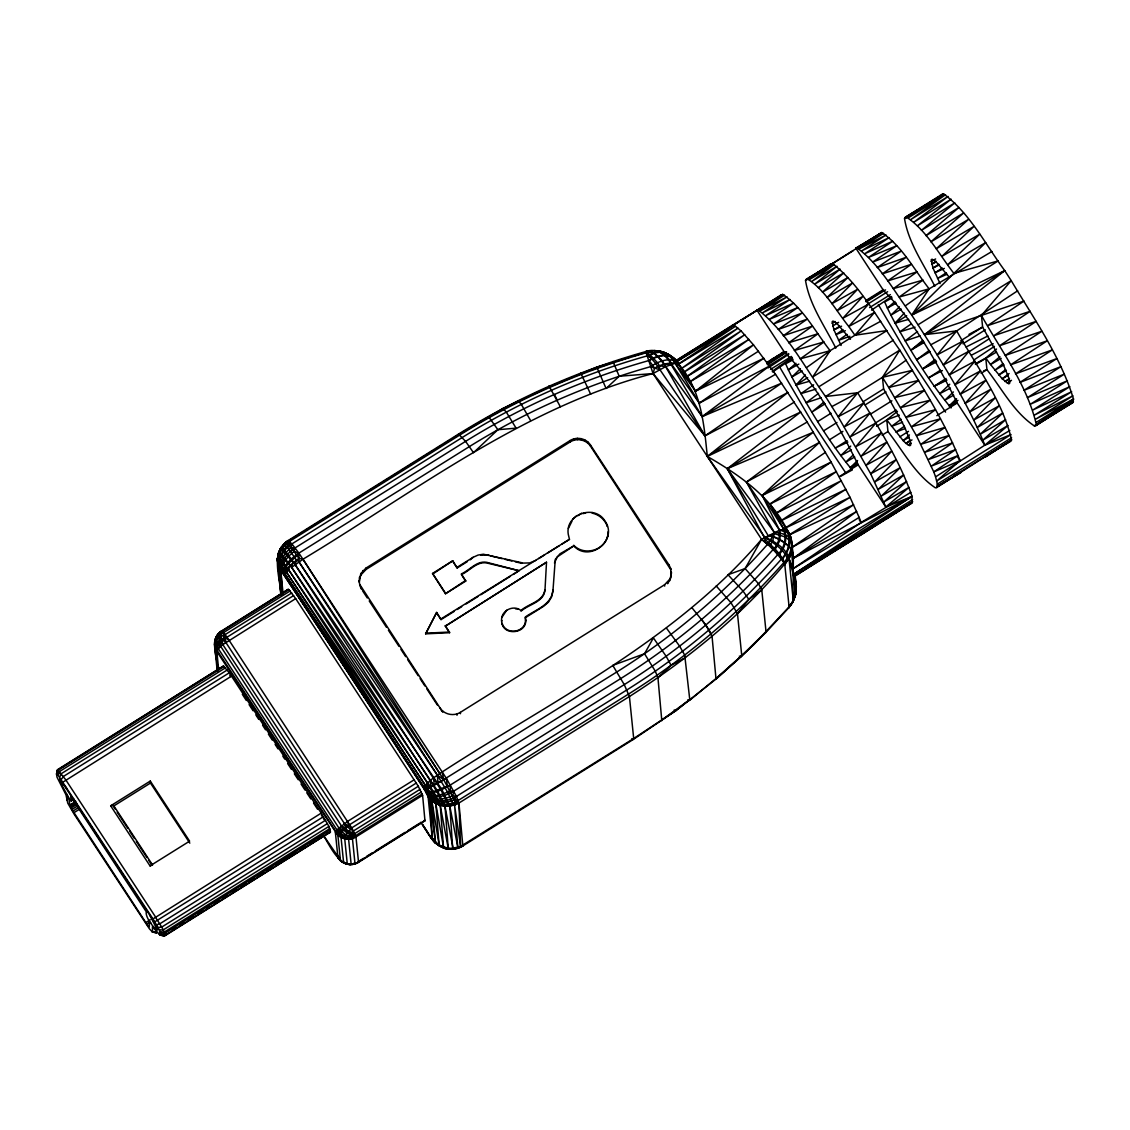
<?xml version="1.0" encoding="UTF-8"?>
<svg xmlns="http://www.w3.org/2000/svg" width="1130" height="1130" viewBox="0 0 1130 1130"><rect width="100%" height="100%" fill="white"/><g stroke="black" fill="none" stroke-linecap="round" stroke-linejoin="round"><path stroke-width="1.5" d="M678.89 364.552C674.568 357.179 666.587 352.376 658.267 350.851C666.192 352.066 674.483 357.207 678.89 364.552C701.292 389.977 704.018 424.315 707.324 456.435C739.048 474.798 770.688 496.466 787.426 530.337C793.034 538.6 793.218 549.802 789.023 558.714C744.501 613.42 688.707 658.564 629.424 696.518L458.935 803.034L454.571 805.139L453.427 804.673L447.593 792.13L437.352 775.152L298.956 561.864L298.899 553.107L291.907 543.897L288.065 540.592C269.66 552.415 280.621 578.263 280.847 595.213M432.875 838.63C438.186 849.379 453.074 852.317 462.834 845.946L633.323 739.43L675.74 710.742L715.813 679.215L741.209 656.629L765.462 632.871L788.853 607.643L792.963 601.654L793.345 558.248L790.647 537.018L789.249 533.36L769.982 504.008L831.129 462.099L807.145 422.041L775.519 374.284L753.498 344.876L741.125 330.963L735.446 326.288L732.085 325.497L674.963 361.275M691.871 607.643L705.855 625.074L712.041 636.232L716.01 679.045L753.625 644.764L789.093 606.909L792.935 601.683L795.746 593.688L794.235 576.455L911.91 503.034L912.037 496.409L885.821 507.031L858.193 464.826C838.107 424.936 816.086 384.087 784.474 352.235L756.846 310.03L758.216 309.931C787.045 332.517 804.447 367.038 825.522 396.503L857.684 392.774C877.558 426.25 899.325 459.387 912.037 496.409L793.26 568.588L791.48 551.694C793.331 542.88 791.085 529.857 779.573 530.182L761.592 539.321C674.949 640.993 552.288 700.445 442.268 771.889C435.657 776.677 427.211 780.943 423.905 788.726L428.086 796.509L432.282 838.728L428.524 834.081C431.773 839.788 437.847 846.624 443.511 847.203L440.248 805.535L433.948 792.314L285.593 570.848L277.641 561.215L281.073 594.352M792.766 600.764L794.884 596.937L791.622 604.155L788.5 607.997L793.288 600.708L795.746 593.688L795.11 574.647L796.283 587.755L795.351 595.651L792.935 601.683L795.746 593.688L793.302 574.464L912.037 496.409L793.345 558.248L792.031 544.293M281.695 593.589L277.613 561.215L278.63 552.655L281.215 547.33L284.774 550.409L292.006 560.028L437.352 775.152L443.68 779.615L456.181 803.614L454.571 805.139L445.008 806.424L435.813 803.642L428.086 796.509M795.351 595.651L796.269 587.487L794.913 579.026L796.297 586.301L795.746 593.688L796.297 586.301L794.969 576.357M278.376 553.403L280.339 549.067L285.636 542.315L294.082 551.44L298.899 553.107L446.421 778.443L456.449 796.41L458.935 803.034L462.834 845.946C454.246 850.989 442.056 849.802 435.389 842.175L429.838 798.811L426.829 792.526L284.661 576.032C280.198 566.427 292.105 558.008 298.899 553.107L469.388 446.59C525.733 411.49 587.077 384.497 650.993 366.558C658.112 361.416 670.076 356.529 677.859 362.786L695.543 391.164L763.88 358.238L699.343 403.113L668.409 359.891L664.256 355.23L659.736 352.179L654.482 350.611L658.267 350.851M655.174 350.597L645.767 351.571L653.055 373.55L704.936 435.898L781.678 383.127L702.14 416.603L671.036 364.411L671.065 362.97C666.7 353.662 655.781 347.842 645.767 351.571C579.888 370.061 516.65 397.887 458.554 434.075L288.065 540.592L281.215 547.33M897.474 411.32L886.768 419.922L887.954 431.533C902.898 450.644 914.919 474.12 935.4 487.835L936.671 487.567L937.363 484.106L935.584 476.86L984.823 445.178C966.136 398.947 938.705 356.826 911.726 315.101L929.157 288.856C914.212 269.745 902.178 246.255 881.711 232.554L805.52 280.452C809.461 304.973 824.9 326.217 835.819 348.139M934.821 286.286C923.916 264.349 908.464 243.12 904.523 218.599L943.635 193.908C969.95 213.401 985.544 244.574 1004.74 270.621L924.524 334.649L956.7 330.921C976.348 366.148 1002.324 400.232 1011.59 439.937L936.671 487.567M806.184 279.209L832.471 263.53C861.3 286.13 878.702 320.638 899.777 350.102C921.868 385.754 944.595 421.518 960.076 460.645L936.784 480.942L1011.039 434.556L984.823 445.178L957.195 402.972C937.109 363.069 915.088 322.234 883.476 290.382L855.848 248.176L857.232 248.077C880.567 265.112 894.593 292.289 911.726 315.101L1004.74 270.621L1011.223 280.621L981.447 315.454C1001.109 350.696 1027.071 384.779 1036.337 424.47L1034.402 425.968C1013.921 412.266 1001.9 388.791 986.956 369.68L985.77 358.055L996.519 349.043M426.829 792.526L425.798 791.749L433.539 791.593L450.347 785.011C443.257 788.867 435.248 793.966 426.829 792.526L426.547 793.076C433.581 798.359 443.257 794.164 450.234 790.816L450.347 785.011L620.836 678.494C677.336 643.083 728.779 599.606 772.962 549.66C778.81 544.858 779.46 537.188 779.601 530.267L762.171 495.477L819.561 442.296L746.436 482.03L774.262 532.371L772.736 541.058L770.406 544.392L767.454 544.434L761.592 539.321L653.055 373.55L654.609 368.098C661.672 364.171 669.808 362.123 677.859 363.352L678.48 363.676C672.901 351.741 657.943 354.354 649.114 360.498C584.535 378.621 522.54 405.896 465.588 441.364L295.099 547.895C286.752 552.994 277.387 565.099 283.828 574.789C282.91 564.859 294.196 560.07 298.899 553.107M1073.5 399.06L1072.78 402.534L1035.673 425.713L1073.458 401.291L1036.337 424.47L1073.5 399.06C1060.448 356.233 1033.908 318.801 1011.223 280.621L924.524 334.649L1024.006 301.046L987.705 325.61L1030.193 311.273L993.807 335.709L1036.153 321.372L999.683 345.681L1041.846 331.245L1005.29 355.427L1047.213 340.808L1010.559 364.863L1052.199 349.961L1015.46 373.875L1056.748 358.606L1019.924 382.406L1060.816 366.685L1023.921 390.359L1064.389 374.101L1027.424 397.647L1067.398 380.782L1030.391 404.229L1069.842 386.672L1032.778 410.035L1071.678 391.714L1034.586 415.007L1072.907 395.853L1035.786 419.089L1073.5 399.06L1036.38 422.253M284.661 576.032L285.269 571.385L290.269 565.297L298.885 558.333L303.01 559.195C415.741 491.282 523.43 407.28 653.055 373.55L665.725 366.586L675.175 363.309L695.543 391.164L758.513 351.19M521.043 611.161C528.501 604.31 544.321 602.05 544.9 589.789C543.389 601.598 528.487 603.674 520.986 610.497C513.274 604.169 500.209 611.062 501.678 621.119L501.607 620.469C501.452 637.292 529.433 634.015 525.337 617.715L543.714 606.231L548.431 602.149L551.61 596.838L552.951 590.849L555.268 559.435L560 553.799L573.772 545.903C589.337 562.909 618.534 540.168 605.016 521.057C594.677 503.796 564.901 514.192 568.263 534.292L569.478 539.349L562.161 543.926M459.402 846.977L460.602 846.427L454.571 805.139L457.82 848.079L452.452 848.376M217.059 662.222L217.059 669.341L214.516 644.312C214.361 639.001 217.087 633.775 221.593 630.95L288.221 589.309L288.941 589.719L295.693 598.618L418.312 786.282L422.606 795.294L424.965 820.79L358.323 862.416C341.048 872.007 330.257 846.172 323.477 835.522M453.003 848.799L457.848 847.472L449.853 806.283L448.666 805.662L440.968 789.927L295.114 564.647L280.664 548.234L279.025 551.666L288.842 563.206L441.872 789.531L449.853 806.283L452.735 849.237M446.901 847.684L448.963 849.195L460.602 846.427L458.935 803.034L449.712 805.535L443.836 805.648L438.906 795.04L430.233 780.675L291.653 567.401L278.63 552.655L277.811 556.356L286.328 566.37L437.748 791.184L445.008 806.424L448.229 848.319C447 850.085 441.83 847.67 440.545 845.508M544.971 590.453L546.51 562.232L445.319 626.161L546.51 562.232M794.997 595.213L795.209 591.513M443.836 805.648L440.248 805.535L434.81 802.667L425.473 785.491L286.596 572.331L277.726 562.26L278.503 565.989L285.198 574.294L432.126 795.463L435.813 803.642L439.146 845.48L434.895 842.486L431.081 837.641L434.273 841.808M841.087 345.469L833.94 329.875L832.203 321.612L833.05 321.061L836.793 323.321L850.466 339.268M940.089 283.616L932.956 268.008L931.219 259.759L932.052 259.194L935.81 261.468L949.483 277.415M648.451 355.357L647.547 355.781C582.388 374.072 519.842 401.588 462.396 437.381L291.907 543.897L291.145 547.598C283.8 553.206 278.107 563.588 282.302 572.698C274.618 563.121 278.644 546.878 289.506 541.411L459.995 434.895C517.837 398.862 580.806 371.163 646.417 352.73L655.697 363.479L704.936 435.898L787.963 392.421L707.324 456.435L764.883 537.329L774.403 533.699L785.76 537.061L791.579 542.485C791.848 549.872 788.909 557.147 783.881 562.528C738.808 613.477 686.348 657.83 628.704 693.947L458.215 800.464C448.737 806.636 433.948 805.408 427.663 795.28C435.121 803.232 447.946 801.792 456.449 796.41L626.938 689.893C684.342 653.917 736.591 609.762 781.466 559.025C789.135 551.341 791.593 538.826 786.395 529.137L779.573 530.182L746.436 482.03L813.431 432.183L727.282 468.682L765.73 540.041C773.033 547.301 782.299 554.533 784.827 564.915L789.093 606.909L792.271 602.106M217.567 671.404C218.923 659.539 207.92 639.806 221.409 631.402L288.221 589.309M217.059 669.341L217.398 665.57M359.467 577.119L359.269 582.162L360.781 573.602L365.908 568.136L570.113 440.545C576.681 436.406 586.089 438.299 590.354 444.839L669.045 565.028L670.669 568.404L671.121 577.119L671.333 572.077L671.46 573.404M607.658 536.736L608.208 531.552M215.759 637.8L216.183 644.354L218.344 648.733L336.91 829.844C339.692 837.132 349.085 842.02 355.964 836.935L422.606 795.294M421.363 791.989L354.721 833.615L349.551 838.856L344.735 838.912L337.898 835.466L216.833 651.473C211.395 644.495 221.494 639.057 227.003 637.207L293.63 595.581M218.697 669.822L216.833 651.473L218.344 648.733L215.887 639.891L216.211 637.066L221.593 630.95L223.514 632.602L223.881 638.478L225.816 642.405L344.396 823.502L347.362 827.075L353.379 830.974L355.964 836.935L358.507 861.964C352.32 866.781 341.98 864.591 337.941 857.614L335.398 832.57L336.91 829.844L347.63 821.355L414.258 779.728M277.556 562.768L279.534 568.771L284.181 574.393L285.198 574.294L287.062 568.786L277.683 557.401L277.811 556.356L277.613 561.215M502.243 624.043L502.172 623.379C505.717 635.568 525.648 632.729 525.577 620.003M612.841 362.377L612.997 361.572L619.198 376.248L606.09 388.494L596.795 367.151L582.176 373.253M289.619 565.932L288.772 570L286.596 572.331M428.962 796.509L427.182 794.291C435.502 799.489 446.068 795.704 453.766 791.141L624.254 684.611C681.263 648.888 733.158 605.03 777.737 554.632L779.347 554.251C785.449 547.626 787.751 537.329 783.712 529.08L762.171 495.477L831.129 462.099L850.043 497.341L859.167 517.385L793.345 558.248C793.006 544.604 779.658 538.346 768.132 535.493L727.282 468.682L800.76 411.97L707.324 456.435L794.348 402.068M454.105 848.87L443.511 847.203L439.175 845.113L431.886 800.873L429.132 794.771L284.252 575.41L285.269 571.385M427.182 794.291C433.736 801.41 445.008 799.503 452.777 795.605L453.766 791.141L450.234 790.816M573.772 545.903L557.245 556.906L554.463 563.023M525.634 620.667L525.266 617.051C535.408 609.734 551.821 604.946 552.881 590.185L552.951 590.849M56.5 774.078L57.602 769.643L223.429 666.036L229.291 672.802L321.231 813.12L328.915 826.397L330.454 831.991L164.429 936.092L159.782 934.793L152.409 926.798L152.592 932.137L149.471 928.902L74.057 814.038L67.772 803.176L65.95 794.743L57.023 777.228L56.5 774.078L57.602 769.643L65.681 779.714L155.389 916.741C156.392 919.834 172.438 940.075 159.782 934.793M66.67 800.238L67.263 797.596M788.853 607.643L789.503 604.875M280.042 569.054L281.681 571.964C276.652 562.726 280.706 550.861 288.673 544.674L289.506 541.411C281.285 546.468 276.695 556.92 279.166 566.356C283.701 579.52 275.819 559.237 277.429 558.051L280.89 594.959M292.811 562.966L291.653 567.401L303.01 559.195L443.68 779.615L616.909 671.926C672.83 636.882 723.723 593.872 767.454 544.434L774.403 533.699M160.418 935.146L159.274 929.806L152.988 918.944L57.291 774.05L58.379 770.081L224.206 666.474M572.628 377.194L548.869 386.997L549.109 386.163L560.339 406.729M283.319 573.136L283.037 573.673C280.198 564.788 287.543 556.497 294.082 551.44L295.099 547.895L291.145 547.598M548.869 386.997L549.109 386.163M295.114 564.647L296.484 560.042C292.67 555.932 288.122 544.942 283.192 545.225M571.964 521.198L568.376 528.43M280.339 549.067L280.664 548.234M506.72 610.186L501.819 617.503M282.444 593.914L280.918 571.37L278.517 565.989M58.365 775.152L59.678 771.437L225.506 667.816M795.223 591.753L795.774 590.255M793.345 558.248L856.681 511.452L792.003 547.358L790.647 537.018L786.395 529.137C792.031 538.431 789.729 550.932 782.497 558.714L784.827 564.915C786.847 560.099 792.469 554.901 791.014 549.307M359.608 578.447L360.922 574.93L366.049 569.449L570.255 441.872C576.823 437.734 586.216 439.627 590.496 446.166L670.796 569.732L670.669 568.404M359.792 584.507L440.093 708.072C444.373 714.612 453.78 716.505 460.348 712.366L664.539 584.775L669.68 579.309L670.994 575.792M667.477 582.374L667.618 583.687L670.683 578.292M573.701 545.239C583.97 556.087 604.31 550.734 607.601 536.072M223.429 666.036L57.404 770.137L57.602 772.143M285.692 542.315L288.065 540.592L286.822 542.894M152.592 932.137L156.802 932.589L152.762 931.727M61.105 783.81L69.311 798.797L71.148 801.085L70.738 796.382L146.279 911.769C144.499 920.371 166.859 942.208 153.115 920.272L59.735 778.669L62.037 785.477M793.288 600.708L789.023 558.714L791.48 551.694M661.799 720.672L657.943 677.732L655.301 671.206L644.538 653.733L653.394 637.899L666.163 656.29L671.079 665.302L657.943 677.732M739.331 656.163L741.209 656.629L741.746 655.612L737.48 613.618L748.851 599.437L743.102 591.131L728.003 574.732L745.108 568.559L758.527 583.786L761.761 589.818L766.027 631.811L741.746 655.612L716.307 678.226L689.328 700.586L687.662 699.922M288.941 589.719L222.313 631.359L221.113 635.879L222.822 644.623L341.387 825.733C343.464 831.539 349.438 835.677 355.611 835.649L422.239 794.009M59.777 776.917L61.416 773.598L227.243 669.977M715.813 679.215L716.307 678.226M765.462 632.871L766.027 631.811M768.979 303.462L782.709 294.407C803.176 308.123 815.21 331.599 830.14 350.71L812.724 376.954L886.979 330.567L854.902 335.243L830.14 350.71L806.424 367.674M445.248 625.497L449.599 632.715L425.643 633.845L436.66 612.404L441.025 619.607L454.302 611.316M425.643 633.845L436.66 612.404M941.657 195.377L942.335 194.134L905.187 217.356L941.657 195.377L937.194 198.16M427.663 795.28C433.892 803.444 446.039 803.868 454.67 799.574L456.449 796.41L452.777 795.605M745.108 568.559L761.592 539.321C770.363 546.073 778.386 554.576 784.757 563.799L789.023 558.714L793.26 568.588L861.074 522.498L910.837 492.327M420.021 789.347L353.379 830.974L347.63 837.782L344.735 838.912L341.896 837.5L335.737 831.44L215.11 647.391L214.516 644.312M456.181 803.614L458.215 800.464L454.67 799.574M418.312 786.282L351.67 827.909L347.574 833.276L343.026 837.048L341.076 837.627L335.398 832.57M61.458 779.234L63.464 776.423L229.291 672.802M216.197 636.967C227.794 622.559 214.827 639.538 222.822 644.623L218.344 648.733C213.965 644.849 214.036 637.673 218.429 633.845M775.194 549.335L780.11 539.999L779.601 530.267L783.98 531.128C786.791 539.321 783.839 548.7 777.737 554.632L775.194 549.335L772.962 549.66L770.406 544.392M857.684 392.774L838.178 416.716L870.707 473.823L885.821 507.031L909.029 487.355L883.914 501.918L906.627 481.564L881.428 495.985L903.675 474.981L878.377 489.29L900.172 467.679L874.79 481.874L896.161 459.726L870.707 473.823L891.697 451.195L866.173 465.207L886.81 442.183L861.201 456.125L881.527 432.762L855.876 446.632L875.934 423.016L850.226 436.844L870.044 413.029L844.308 426.843L863.956 402.93L838.178 416.716L825.522 396.503L899.777 350.102L882.445 377.321L857.684 392.774L831.892 406.574M1017.664 290.791L956.7 330.921L937.18 354.862L962.958 341.062L943.31 364.976L969.06 351.176L949.228 374.976L974.936 361.148L954.878 384.779L980.529 370.894L960.217 394.257L985.812 380.33L965.175 403.354L990.699 389.341L969.71 411.956L995.177 397.873L973.792 420.007L999.174 405.811L977.379 427.423L1002.677 413.114L980.43 434.132L1005.629 419.696L982.916 440.064L1008.031 425.502L984.823 445.178L1009.839 430.474M854.902 335.243L874.521 312.431L848.771 326.485C835.776 310.312 825.281 290.24 807.456 278.955L832.471 263.53L809.334 279.675L834.449 264.42L811.792 281.384L837.005 266.285L814.829 284.04L840.127 269.11L818.388 287.656L843.771 272.867L822.442 292.162L847.91 277.514L826.976 297.529L852.514 283.023L831.92 303.702L857.515 289.337L837.231 310.637L862.896 296.385L842.867 318.25L868.574 304.097L848.771 326.485L854.902 335.243L880.68 321.273M852.105 469.783C830.31 443.779 812.64 414.541 796.085 385.005L805.365 374.877M951.107 407.93C929.312 381.912 911.656 352.687 895.087 323.138L904.381 313.024M425.148 820.338L358.507 861.964C353.083 865.721 345.074 865.029 340.441 860.509L337.898 835.466L349.707 824.632L416.349 783.005M800.393 368.761L791.89 377.025L796.085 385.005L809.659 381.22M899.409 306.908L890.892 315.171L895.087 323.138L908.675 319.366M853.15 454.995L845.734 462.17L854.69 457M953.395 391.941L944.737 400.303L953.692 395.133M764.643 541.101C768.612 529.306 782.2 541.708 788.684 545.931M858.051 464.458L850.198 467.651L857.585 460.546M957.053 402.591L949.2 405.797L956.587 398.692M850.735 446.082L840.72 455.588L851.441 449.924M949.751 384.214L939.722 393.72L950.443 388.07M459.656 434.104L502.963 408.495L506.311 412.097L516.085 428.157L497.878 429.711L473.498 452.678L465.588 441.364L458.554 434.075M63.28 781.932L231.523 676.107M152.988 918.944L321.231 813.12M909.466 434.965L903.209 440.672L886.768 419.922L876.569 426.278M795.972 363.309L788.387 369.906L791.89 377.025L802.215 370.937M894.988 301.456L887.389 308.052L890.892 315.171L901.231 309.069M432.635 839.986L431.646 838.291L439.175 845.113L444.486 847.98L449.246 848.955M439.175 845.113L435.347 842.923L431.646 838.291M440.05 846.017L435.982 843.291L432.055 838.658L433.468 840.847M444.486 847.98L441.435 845.777M458.215 800.464C449.5 807.922 434.414 805.436 427.959 796.014L429.584 797.921M823.784 402.181L811.778 412.153L825.14 403.805M924.467 342.291L910.78 350.3L922.8 340.328M999.937 356.699L990.516 364.51L1002.225 378.804L1008.808 383.861L1009.641 383.31L1009.189 378.861L1003.327 364.609L982.62 327.079L981.447 315.454M1002.988 363.592L994.88 370.188L1003.991 364.877M909.975 440.29L906.048 443.454L903.209 440.672L909.113 437.098M695.543 391.164L753.498 344.876L690.105 381.7L686.178 377.067L744.769 334.72L682.619 373.084L741.125 330.963L680.896 368.889L738.003 328.152L678.735 364.072M1005.615 369.595L998.807 374.991L1006.364 370.499M460.602 846.427L633.69 738.512L675.74 710.742L689.766 699.611L684.709 655.103L679.653 646.191L666.46 628.125M792.582 358.38L772.553 371.996M891.584 296.512L871.555 310.143M1009.09 373.55L1002.225 378.804L1008.228 375.174M936.601 361.925L922.603 369.002L935.033 359.524M463.201 845.042L460.574 847.048L457.848 847.472M818.53 393.367L806.142 402.76L821.143 397.76M917.546 331.514L905.144 340.907L920.145 335.907M646.205 351.444L645.668 352.362L645.767 351.571C655.4 350.427 660.542 360.385 665.725 366.586L702.14 416.603L769.572 365.965L699.343 403.113L673.311 360.188L669.017 355.512L663.833 352.334M748.851 599.437L761.761 589.818M929.199 350.427L916.642 359.736L930.216 351.529M1009.217 378.536L1005.05 381.587L1009.542 378.847M901.161 419.301L891.499 426.377L902.573 422.253M662.208 719.725L689.766 699.611M910.78 350.3L923.337 341.218M906.147 360.173L882.445 377.321L883.618 388.932L904.325 426.462L910.187 440.714L910.639 445.164L909.791 445.714L906.048 443.454L911.995 439.923M910.978 443.186L908.252 445.149L911.246 443.37M358.507 861.964L356.755 863.235L348.718 864.492M842.966 329.579L835.918 334.649L845.353 330.723M905.427 305.806L929.157 288.856L991.928 251.496M772.27 371.29L792.144 357.306M1011.491 380.33L1007.268 383.282L1010.248 381.446M847.034 334.381L838.517 340.314L849.901 336.33M911.91 503.034L885.623 518.712L889.96 515.676M1010.926 441.18L984.626 456.845L988.962 453.822M813.614 384.822L800.873 393.65L816.058 389.073M911.204 323.943L899.876 331.782L915.06 327.22M779.756 519.744L776.211 513.204L836.454 471.577L769.982 504.008L783.712 529.08L783.98 531.128M792.003 547.358L853.63 504.743L789.517 534.843M762.171 495.477L825.479 452.311M904.381 426.307L895.878 432.055L905.398 428.454M931.078 261.44L935.612 258.968M295.693 598.618L222.822 644.623L219.799 640.823L219.065 636.981L220.308 632.221L222.313 631.359M677.195 364.835L735.446 326.288L676.545 361.741M768.245 367.857L788.811 354.199M946.869 380.231L934.284 386.192L946.022 378.423M973.891 359.976L994.428 346.373M805.52 280.452L831.101 263.629M886.994 518.614L912.574 501.791L793.302 574.464L794.235 576.455L912.574 501.791L862.247 534.08L820.479 559.322M986.01 456.746L1011.59 439.937L937.335 486.324L961.249 472.213L959.879 472.312M767.425 364.778L786.635 352.249M946.361 272.726L937.533 278.46L947.095 274.195M781.423 294.676L674.864 362.49L733.469 325.398M940.372 370.259L928.535 377.886L942.392 370.569M968.481 352.136L989.202 338.788M760.123 309.126L764.544 306.301M767.086 362.97L784.743 351.642M942.307 268.064L934.92 272.796L944.369 268.417M796.085 385.005L807.682 377.632M895.087 323.138L906.684 315.764M949.793 478.696L936.827 486.917L961.249 472.213M952.675 476.874L958.438 473.23L954.017 475.603M938.875 264.265L932.956 268.008L939.171 264.985M899.805 436.844L908.506 431.349M71.204 800.972L74.114 799.235M936.12 261.411L931.671 264.208L936.262 261.849M912.616 499.573L793.302 574.464L789.023 558.714M287.698 541.496L302.656 532.159M305.651 530.281L380.429 483.569M383.409 481.705L389.398 477.962M392.393 476.097L398.367 472.354M401.362 470.49L414.823 462.071M417.818 460.207L423.792 456.464M426.787 454.599L432.762 450.87M435.756 448.991L441.745 445.262M444.726 443.384L450.715 439.655M453.709 437.776L458.187 434.979M355.964 836.935C349.015 838.658 342.63 833.149 338.845 827.895L218.034 642.264L217.596 635.47L219.389 634.156L223.514 632.602L290.142 590.976M215.703 645.145L217.172 650.329L214.573 643.027L217.271 638.351L225.11 634.594L291.738 592.968M808.487 278.602L820.366 271.172M823.346 269.321L829.279 265.606M832.245 263.756L853.037 250.761M856.017 248.911L861.95 245.196M864.916 243.331L870.863 239.631M873.829 237.766L878.293 234.984L855.848 248.176L881.711 232.554L857.232 248.077L883.589 233.274L859.196 248.953L886.047 234.984L861.766 250.818L889.084 237.653L864.874 253.643L892.644 241.255L868.532 257.4L896.697 245.761L872.671 262.061L901.231 251.128L877.261 267.556L906.175 257.315L882.276 273.87L911.486 264.236L887.643 280.918L917.122 271.85L893.336 288.63L923.026 280.085L899.282 296.964L929.157 288.856M925.315 205.589L904.523 218.599L907.489 216.918M928.295 203.739L934.228 200.024M767.101 362.264L774.573 357.603M777.101 356.007L783.542 352.009M771.804 359.354L777.751 355.639M780.717 353.789L783.697 351.939M865.721 300.651L883.547 289.506M767.002 363.154L784.474 352.235M866.004 301.286L883.476 290.382M767.228 363.804L786.537 351.741M832.076 323.293L835.042 321.443M866.23 301.95L885.539 289.887M465.715 581.102L461.421 574.548C469.741 570.961 476.86 561.059 486.846 562.994L519.207 570.763L486.776 562.33C476.789 560.395 469.67 570.297 461.365 573.885L465.715 581.102L445.474 593.744L432.536 573.433L452.777 560.777L457.142 567.995L467.354 561.61M432.606 574.082L452.777 560.777M832.655 326.062L838.601 322.347M866.823 304.719L887.615 291.724M151.392 923.577C145.883 917.249 153.115 934.581 145.841 922.56L71.925 809.476L69.82 805.04L75.781 801.325M69.989 805.676L74.467 802.879M70.427 806.679L76.388 802.95M839.887 326.16L833.94 329.875L841.582 326.203M869.591 307.6L890.384 294.605M71.091 807.978L77.052 804.249M457.071 567.331L473.117 557.302L478.032 555.084L483.358 554.223L523.416 563.093L529.843 562.909L535.775 560.409M470.278 559.788L473.117 557.302M71.925 809.476L77.885 805.761M72.899 811.1L78.86 807.371M73.916 812.71L79.877 808.981M445.474 593.744L465.645 580.439M110.669 805.803L150.276 781.07L189.614 841.158L150.022 865.905L110.669 805.803L113.212 804.927L152.564 865.015L150.022 865.905M115.26 809.179L113.353 806.241L150.474 783.048L150.276 781.07M440.954 618.943L569.478 539.349M457.255 609.48L461.676 606.711M466.097 603.943L477.905 596.569M480.857 594.733L510.35 576.3M513.303 574.45L517.724 571.681M538.713 558.573L544.575 554.915M547.499 553.079L559.223 545.762M819.109 386.601L893.364 340.201M918.111 324.734L1004.74 270.621M817.64 421.589L831.002 413.241M863.235 401.673L883.618 388.932M960.783 340.723L982.62 327.079L968.975 334.367M823.601 430.855L836.963 422.507M865.185 404.879L885.977 391.884M922.603 369.002L936.05 360.597M962.93 343.803L985.346 329.805M829.519 439.754L842.895 431.392M871.103 413.764L891.895 400.783M847.161 440.629L835.282 448.059L847.853 442.084M875.369 423.001L896.161 410.006M975.586 364.425L996.519 352.052M882.12 435.177L887.954 431.533M981.137 373.31L986.956 369.68L983.707 370.824M839.265 476.648L858.193 464.826M936.812 415.699L957.195 402.972M145.841 922.56L150.304 919.778M146.858 924.058L149.838 922.207M323.491 816.665L154.824 921.854M325.61 820.225L159.768 923.832L156.576 924.75M327.46 823.544L161.618 927.151L158.087 927.462M328.915 826.397L163.073 930.004L159.274 929.806M329.861 828.587L164.034 932.208L160.05 931.6M330.257 829.985L164.415 933.592L160.375 932.744M163.666 935.668L166.647 933.804M172.622 930.061L175.616 928.196M180.094 925.399L184.571 922.603M189.063 919.792L193.541 916.995M198.018 914.198L202.51 911.402M206.988 908.591L209.982 906.726M214.46 903.929L218.938 901.133M223.429 898.322L227.907 895.525M232.385 892.728L236.862 889.932M241.354 887.121L245.832 884.324M248.826 882.459L254.801 878.73M257.781 876.852L263.756 873.123M266.751 871.258L272.726 867.529M275.72 865.651L296.625 852.585M301.117 849.788L305.594 846.992M310.072 844.181L314.564 841.384M317.544 839.519L323.519 835.79M326.514 833.926L330.271 832.485M330.454 831.991L164.627 935.612L160.573 934.75M937.363 484.106L1011.618 437.72M1071.48 402.76L1034.402 425.968L1072.78 402.534L1062.483 407.958M359.086 861.088L363.535 858.306M366.501 856.455L372.42 852.755M375.386 850.904L404.992 832.4M407.958 830.55L419.795 823.149M769.29 365.611L788.599 353.577M770.547 369.369L791.353 356.43M675.147 361.247L782.709 294.407L758.216 309.931L784.587 295.142L760.193 310.821L787.045 296.837L762.75 312.685L790.068 299.507L765.872 315.51L793.627 303.108L769.516 319.267L797.695 307.614L773.655 323.915L802.215 312.982L778.259 329.423L807.159 319.169L783.26 335.723L812.484 326.09L788.641 342.771L818.12 333.717L794.319 350.498L824.024 341.938L800.266 358.817L830.14 350.71M949.2 405.797L957.972 400.373M850.198 467.651L857.501 463.145M789.432 534.674L850.043 497.341L784.39 528.543L845.96 489.29L780.463 521.057L841.412 480.674L776.211 513.204M984.626 456.845L994.937 450.503M997.875 448.695L1009.655 441.435M807.074 567.288L811.552 564.534M830.974 552.57L835.466 549.816M838.446 547.965L844.435 544.293M847.415 542.457L859.379 535.097M885.623 518.712L910.639 503.288M766.733 363.549L786.282 351.614M732.085 325.497L780.774 295.919M447.24 785.548L446.421 778.443L424.894 790.266L443.68 779.615L442.268 771.889M805.549 568.334L817.484 561.13M686.178 377.067L748.908 339.381L690.105 381.7L677.859 363.352L670.726 356.19C663.338 354.086 655.668 357.207 649.114 360.498L654.609 368.098L659.595 369.708L659.468 365.809L657.448 362.73L650.004 354.679L646.417 352.73L650.131 351.444L654.411 353.153L662.42 360.993L704.936 435.898M807.145 422.041L727.282 468.682L774.262 532.371C780.392 533.063 787.991 534.109 791.325 540.041M702.14 416.603L775.519 374.284M1001.194 358.408L990.516 364.51L985.77 358.055L975.176 363.846M896.358 303.066L887.389 308.052L884.663 301.95L892.163 297.925M798.839 364.086L788.387 369.906L785.647 363.818L793.161 359.778M841.116 476.055L851.879 470.137M934.284 386.192L946.403 379.567M930.894 344.721L956.7 330.921M671.079 665.302L685.5 657.618M498.203 411.956L487.609 417.563L487.934 416.673L489.248 417.577L497.878 429.711M513.331 403.961L516.354 402.351M971.645 355.103L993.185 343.704M966.15 346.966L987.917 335.949M578.08 515.633L581.583 513.204M528.713 396.461L517.865 401.56L518.147 400.698L521.326 404.37L530.648 420.671M531.82 395.006L547.316 387.731M502.963 408.495L516.368 402.252M449.853 806.283L453.427 804.673M575.806 375.895L580.552 373.931M646.982 351.84L650.047 350.794L647.123 351.84M886.768 419.922L899.31 415.148M644.538 653.733L612.757 665.372L624.254 684.611L629.424 696.518L633.69 738.512L633.323 739.43L631.882 738.61M591.852 369.877L596.697 368.154M603.166 365.838L611.231 362.956M646.417 352.73L649.566 351.614M649.835 354.566L654.411 353.153M653.747 353.351L647.547 355.781L651.939 358.704M617.771 360.865L629.255 357.363M632.546 356.36L644.029 352.857M782.497 558.714L781.466 559.025L779.347 554.251M460.546 846.638L462.834 845.946M596.795 367.151L611.245 362.843M352.15 864.394L354.99 863.588L352.447 838.545L355.611 835.649L348.266 832.499L341.387 825.733L349.142 831.44L354.721 833.615M288.673 544.674L291.907 543.897C282.74 549.448 276.85 561.723 281.681 571.964M448.666 805.662L445.008 806.424L453.074 848.39M647.349 352.009L650.696 351.331M582.967 513.599L585.58 513.077M654.214 353.04L659.736 352.179M480.759 555.31L488.725 554.774M354.368 862.981L356.868 862.741L353.69 863.475M619.198 376.248L653.055 373.55M860.876 534.165L862.247 534.08M342.376 861.865L343.675 861.879M659.51 352.066L660.4 352.136M425.572 633.181L449.528 632.051M664.384 364.1L671.036 364.411M660.16 352.037L664.073 352.447M657.731 351.698L660.739 352.009M438.143 845.169L447.748 848.503M448.243 848.898L446.745 848.39M659.468 365.809L665.725 366.586M158.737 933.705L161.166 934.129M444.754 847.359L438.384 845.127L434.895 842.486M350.356 864.634L343.619 862.656L341.076 837.627M151.957 931.77L156.604 933.083M490.448 555.833L502.017 558.601M505.308 559.392L511.918 560.989M515.224 561.78L521.834 563.361M662.293 352.433C667.703 353.521 673.763 356.402 675.571 362.01M515.506 608.844L518.359 608.999M607.262 525.775L607.333 526.439C605.059 519.687 599.154 514.616 592.219 513.147L592.148 512.483M659.341 351.162C667.025 352.814 673.48 357.744 678.48 363.676M662.166 352.532L666.432 354.1M448.229 848.319L440.248 805.535L431.886 800.873L428.044 796.297L429.838 798.811L432.352 838.502L436.138 843.164M650.993 366.558L654.609 368.098M674.13 710.05L675.74 710.742M783.712 529.08L787.313 530.86L789.249 533.36M353.379 830.974L351.67 827.909L344.396 823.502L345.695 828.742M343.944 830.451L338.845 827.895L340.78 833.347L347.63 837.782L352.447 838.545C346.006 839.858 340.455 834.59 336.91 829.844L340.78 833.347M424.244 820.38L424.965 820.79M357.617 862.006L358.323 862.416M343.082 861.922L346.571 863.97M673.438 358.026L667.209 353.845M434.81 802.667L429.781 798.529M221.819 639.538L225.816 642.405L225.11 634.594L223.514 632.602M287.062 568.786L288.772 570L427.493 783.231L439.132 804.631M296.484 560.042L298.956 561.864L439.782 773.499M339.579 834.35L335.737 831.44L338.167 835.352M225.703 637.687L229.065 640.258L351.67 827.909M216.635 643.733L220.265 646.784L219.799 640.823M340.413 860.043L337.941 857.614M431.66 837.358L428.764 834.632L420.784 822.259M155.53 928.281L157.211 929.708L150.008 915.583M716.236 585.976L730.969 602.728L737.48 613.618M426.547 793.076L428.03 794.658M435.601 843.121L432.055 838.658M341.401 861.512L323.999 836.129M441.872 711.293L440.093 708.072M580.749 373.112L590.693 394.2M437.55 844.223L433.878 841.341L428.524 834.081M340.766 860.989L338.463 858.207L339.791 858.235L337.87 855.297M432.352 838.502L435.389 842.175L431.886 800.873M701.702 619.48L709.089 629.933L712.041 636.232M432.338 838.658L433.962 841.13M225.11 634.594L229.065 640.258M229.786 675.302L230.718 676.588M945.556 412.125L910.949 360.202L878.335 304.606M845.551 472.594L811.947 422.069L779.333 366.459M294.082 551.44L298.885 558.333M66.543 788.076L59.947 779.87L60.865 783.175M284.181 574.393L423.905 788.726M422.592 824.702L428.369 833.516L422.62 824.646M957.223 456.266L960.076 460.645L933.776 471.902L935.584 476.86M859.167 519.588L861.074 522.498L859.167 517.385M452.848 561.441L457.142 567.995M432.536 573.433L445.418 593.081M436.731 613.053L441.025 619.607M446.166 627.475L449.599 632.715M362.504 590.679L367.307 597.996M369.213 600.934L386.488 627.32M388.409 630.243L398.975 646.374M400.882 649.298L405.684 656.629M407.605 659.567L418.157 675.684M420.077 678.622L424.88 685.952M426.801 688.876L437.352 705.007M242.329 694.3L246.354 700.501M249.094 704.611L253.078 710.756M255.846 714.923L258.728 719.344M262.598 725.234L265.55 729.81M268.375 734.076L272.274 740.065M275.127 744.388L278.022 748.865M282.825 756.196L284.774 759.12M287.613 763.527L291.526 769.431M294.337 773.782L298.278 779.756M301.046 784.036L305.029 790.068M306.809 792.836L310.821 798.91M313.533 803.091L317.572 809.221M150.474 783.048L189.826 843.149M117.181 812.103L127.747 828.234M129.668 831.157L134.456 838.488M136.377 841.426L146.928 857.543M148.849 860.481L151.731 864.874M285.198 574.294L425.374 790.096M321.429 815.111L322.46 816.722M323.42 818.332L324.268 819.843M280.89 569.916L282.302 572.698M66.585 794.037L68.958 799.051L69.82 805.04M283.15 594.352L280.833 571.596L278.7 567.359L281.328 594.719M554.35 394.398L557.217 400.119M359.933 585.834L361.544 589.21L361.402 587.883M279.534 568.771L280.833 571.596M282.006 571.314L283.037 573.673M215.11 647.391L216.833 651.473M794.941 579.761L796.297 586.301M787.963 559.562C784.107 549.208 773.683 543.149 764.883 537.329C774.417 541.242 785.039 547.683 789.008 557.726M347.63 821.355L348.76 825.635M359.128 580.834L359.707 584.606M435.813 803.642L443.511 847.203M425.473 785.491L426.194 789.743M674.737 360.625L675.175 363.309M795.082 580.156L796.269 587.487M427.493 783.231L428.171 788.726M277.429 558.051L278.531 568.291M278.898 571.709L279.619 578.532M280.169 583.659L280.72 588.772M669.045 565.028L669.186 566.356M669.68 579.309L669.808 580.622M664.539 584.775L664.68 586.103M590.354 444.839L590.496 446.166M587.897 441.985L588.038 443.313M584.761 439.867L584.902 441.18M581.173 438.595L581.3 439.923M577.359 438.299L577.486 439.612M573.588 438.963L573.715 440.276M570.113 440.545L570.255 441.872M576.823 515.562L572.854 519.066M460.348 712.366L460.475 713.694M456.873 713.962L457 715.276M442.55 710.925L442.692 712.253M430.233 780.675L430.897 787.215M365.908 568.136L366.049 569.449M362.984 570.537L363.111 571.865M360.781 573.602L360.922 574.93M348.605 839.223L351.148 864.252M344.735 838.912L347.277 863.942M214.855 640.526L215.194 643.874M216.042 652.208L216.381 655.555M113.212 804.927L113.353 806.241M433.581 777.934L434.231 785.308M437.352 775.152L438.002 783.062M953.904 273.389L911.726 315.101L998.284 260.875L953.904 273.389C938.959 254.278 926.939 230.788 906.458 217.087L943.635 193.908L908.336 217.822L945.556 194.671L910.808 219.517L948.07 196.436L913.831 222.186L951.163 199.191L917.391 225.788L954.794 202.891L921.459 230.294L958.932 207.51L925.978 235.662L963.551 213.005L930.922 241.848L968.58 219.333L936.233 248.77L973.989 226.41L941.869 256.383L979.724 234.178L947.788 264.618L985.727 242.569L953.904 273.389M912.433 370.329L888.703 387.463L916.444 435.742L933.776 471.902L958.169 455.531L931.374 466.097L955.683 449.599L928.422 459.514L952.632 442.889L924.919 452.212L949.045 435.474L920.922 444.26L944.963 427.423L916.444 435.742L940.428 418.82L911.557 426.716L935.456 409.724L906.288 417.295L930.131 400.232L900.681 407.549L924.481 390.443L894.805 397.576L918.563 380.443L888.703 387.463L882.445 377.321L912.433 370.329M802.583 570.043L798.105 572.811L802.568 570.142M435.417 841.539L430.417 836.793L435.417 841.539"/></g></svg>
